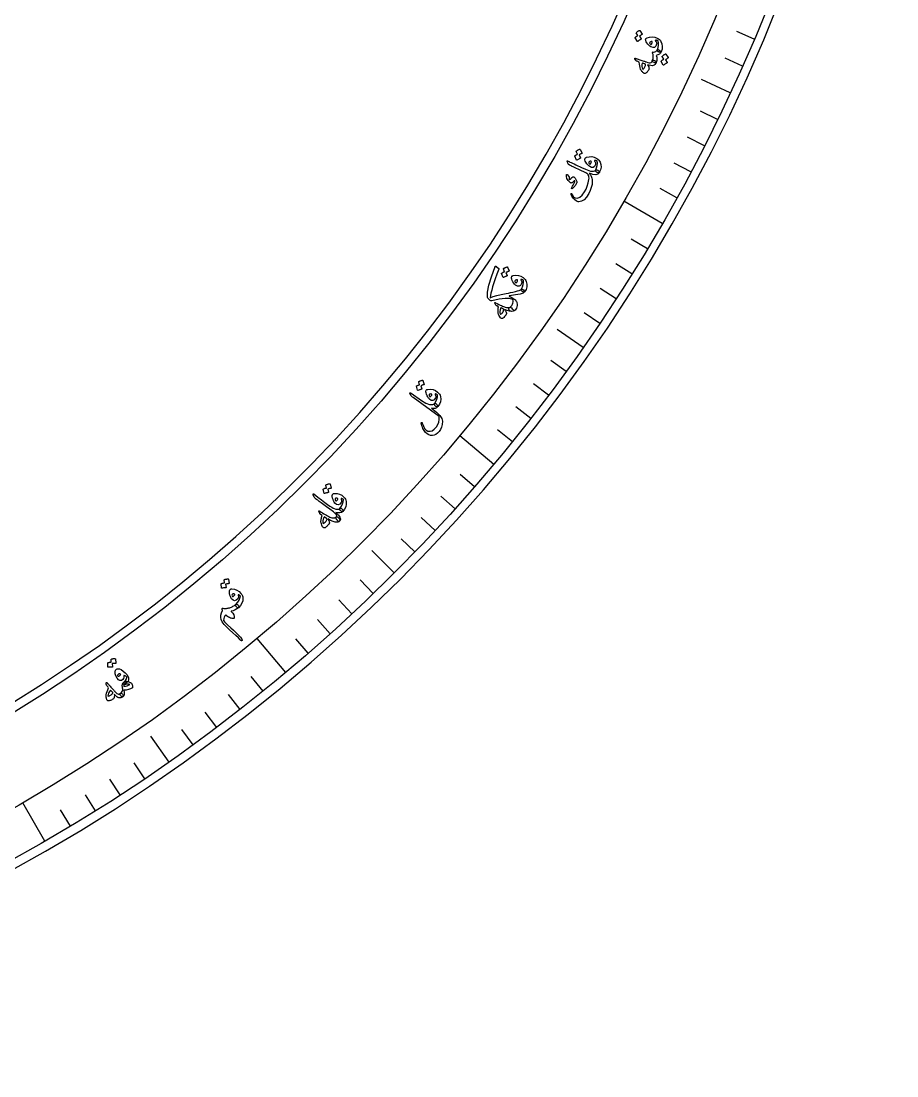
# Model space of a CAD drawing. Header units: millimetres. Extents: x -81 to 81, y -80 to 113.
# Drawn here: x 38.9 to 80.5, y -80.5 to -30.4 of the extents above; entities that cross this region are included whole.
import ezdxf

# ---------------------------------------------------------------- set-up
doc = ezdxf.new("R2010")
doc.units = ezdxf.units.MM
for name, color, linetype in [('CUT_INNER', 6, 'Continuous'), ('CUT_OUTER', 1, 'Continuous'), ('ENGRAVE', 7, 'Continuous'), ('ENGRAVE_FINE', 8, 'Continuous'), ('TEXT', 5, 'Continuous')]:
    doc.layers.add(name, color=color, linetype=linetype)

msp = doc.modelspace()

# ---------------------------------------------------------------- linework, layer by layer
at = {"layer": 'CUT_INNER'}
msp.add_arc((0, -0.0002), 73.6574, 92.270063, 344.882979, dxfattribs=at)
at = {"layer": 'CUT_OUTER'}
msp.add_arc((0, 0), 80.5, 180, 0, dxfattribs=at)
at = {"layer": 'ENGRAVE'}
for points in [[(72.5857, -33.8473), (71.2214, -33.2111)], [(69.3595, -40.0447), (67.5344, -38.991)], [(65.6054, -45.9374), (64.3723, -45.074)], [(61.3521, -51.4805), (59.7376, -50.1258)], [(56.6318, -56.6318), (55.5674, -55.5674)], [(51.4805, -61.3521), (50.1258, -59.7376)], [(45.9374, -65.6054), (45.074, -64.3723)], [(40.0447, -69.3595), (38.991, -67.5344)]]:
    msp.add_lwpolyline(points, dxfattribs=at)
for radius in [80.0894, 77.982, 74.068]:
    msp.add_circle((0, 0), radius, dxfattribs=at)
at = {"layer": 'ENGRAVE_FINE'}
for points in [[(73.7227, -31.2934), (72.8913, -30.9405)], [(73.1654, -32.5753), (72.3402, -32.2079)], [(71.9839, -35.1089), (71.1721, -34.713)], [(71.3602, -36.3598), (70.5555, -35.9498)], [(70.7148, -37.5997), (69.9173, -37.1757)], [(70.0478, -38.8281), (69.2578, -38.3903)], [(68.6501, -41.2491), (67.8759, -40.7839)], [(67.9197, -42.4409), (67.1537, -41.9623)], [(67.1687, -43.6198), (66.4112, -43.1279)], [(66.3972, -44.7855), (65.6484, -44.2804)], [(64.7937, -47.0754), (64.063, -46.5445)], [(63.9623, -48.199), (63.2409, -47.6555)], [(63.1113, -49.308), (62.3996, -48.7519)], [(62.2412, -50.4019), (61.5393, -49.8335)], [(60.4443, -52.5434), (59.7626, -51.9508)], [(59.5181, -53.5903), (58.8468, -52.9859)], [(58.5737, -54.6209), (57.9131, -54.0049)], [(57.6115, -55.6348), (56.9618, -55.0074)], [(55.6348, -57.6115), (55.0074, -56.9618)], [(54.6209, -58.5737), (54.0049, -57.9131)], [(53.5903, -59.5181), (52.9859, -58.8468)], [(52.5434, -60.4443), (51.9508, -59.7626)], [(50.4019, -62.2412), (49.8335, -61.5393)], [(49.308, -63.1113), (48.7519, -62.3996)], [(48.199, -63.9623), (47.6555, -63.2409)], [(47.0754, -64.7937), (46.5445, -64.063)], [(44.7855, -66.3972), (44.2804, -65.6484)], [(43.6198, -67.1687), (43.1279, -66.4112)], [(42.4409, -67.9197), (41.9623, -67.1537)], [(41.2491, -68.6501), (40.7839, -67.8759)]]:
    msp.add_lwpolyline(points, dxfattribs=at)
at = {"layer": 'TEXT'}
for points in [[(68.1242, -31.0047), (68.1228, -31.001), (68.1228, -30.9968), (68.1244, -30.992), (68.1274, -30.9867), (68.1441, -30.9702), (68.1611, -30.9547), (68.1787, -30.9402), (68.1967, -30.9267), (68.2154, -30.914), (68.235, -30.9022), (68.2554, -30.8913), (68.2767, -30.8811), (68.2823, -30.8799), (68.2875, -30.8805), (68.292, -30.883), (68.2961, -30.8875), (68.4078, -31.0554), (68.4086, -31.059), (68.4069, -31.063), (68.4024, -31.0672), (68.3954, -31.0718), (68.3896, -31.0746), (68.3811, -31.0794), (68.37, -31.0864), (68.3562, -31.0956), (68.3395, -31.107), (68.3197, -31.1206), (68.2969, -31.1366), (68.2711, -31.1548), (68.3567, -31.287), (68.3588, -31.2922), (68.3576, -31.2972), (68.3531, -31.3019), (68.3453, -31.3063), (68.3386, -31.3102), (68.3284, -31.3164), (68.3146, -31.3249), (68.2972, -31.3358), (68.2761, -31.3493), (68.2513, -31.3656), (68.2226, -31.3848), (68.1902, -31.4068), (68.1857, -31.4085), (68.182, -31.4085), (68.1791, -31.4067), (68.177, -31.4032), (68.0732, -31.2355), (68.0718, -31.2318), (68.0719, -31.2275), (68.0735, -31.2227), (68.0765, -31.2174), (68.0898, -31.2031), (68.1038, -31.1896), (68.1185, -31.1771), (68.1338, -31.1654), (68.1496, -31.1546), (68.1659, -31.1446), (68.1825, -31.1354), (68.1996, -31.127)], [(68.572, -31.2871), (68.5804, -31.2741), (68.5936, -31.2614), (68.6116, -31.249), (68.6344, -31.2369), (68.7559, -31.1961), (68.8772, -31.1841), (68.9983, -31.2012), (69.1192, -31.2474), (69.1776, -31.2814), (69.2265, -31.3188), (69.2658, -31.3596), (69.2955, -31.4039), (69.3431, -31.5255), (69.3599, -31.6498), (69.346, -31.7767), (69.3012, -31.906), (69.2926, -31.9172), (69.2788, -31.9238), (69.26, -31.9259), (69.2362, -31.9234), (69.2236, -31.9208), (69.2112, -31.9172), (69.1989, -31.9125), (69.1868, -31.9069), (69.1751, -31.9006), (69.1641, -31.8942), (69.1538, -31.8877), (69.1442, -31.881), (69.1286, -31.8671), (69.1189, -31.8526), (69.1151, -31.8373), (69.1172, -31.8213), (69.1563, -31.6936), (69.1741, -31.5755), (69.1707, -31.4671), (69.146, -31.3683), (69.1156, -31.3587), (69.0907, -31.3525), (69.0714, -31.3497), (69.0577, -31.3504), (69.0449, -31.353), (69.0357, -31.3566), (69.0301, -31.3611), (69.028, -31.3667), (69.0276, -31.3709), (69.0281, -31.3747), (69.0294, -31.3779), (69.0316, -31.3806), (69.0631, -31.4187), (69.0833, -31.4573), (69.0921, -31.4963), (69.0896, -31.5357), (69.0526, -31.6366), (68.9954, -31.6914), (68.9182, -31.7001), (68.8209, -31.6626), (68.7705, -31.6295), (68.7217, -31.5874), (68.6747, -31.5361), (68.6293, -31.4758), (68.5931, -31.4177), (68.5714, -31.3668), (68.5644, -31.3233), (68.572, -31.2871)], [(68.7624, -31.4554), (68.7589, -31.4783), (68.7668, -31.5013), (68.7862, -31.5242), (68.817, -31.5471), (68.8224, -31.5494), (68.8264, -31.5508), (68.829, -31.5512), (68.8302, -31.5507), (68.8446, -31.5324), (68.8568, -31.5128), (68.8669, -31.4919), (68.8747, -31.4697), (68.8793, -31.4491), (68.8806, -31.4311), (68.8786, -31.4155), (68.8733, -31.4024), (68.8299, -31.4104), (68.7969, -31.4219), (68.7744, -31.4369), (68.7624, -31.4554)], [(69.1172, -31.8213), (69.1299, -31.8074), (69.1409, -31.798), (69.1501, -31.7931), (69.1576, -31.7927), (69.1675, -31.7954), (69.179, -31.8), (69.1921, -31.8067), (69.2067, -31.8153), (69.2523, -31.8457), (69.2833, -31.871), (69.2996, -31.8911), (69.3012, -31.906), (69.2679, -31.958), (69.2189, -32.0026), (69.1543, -32.04), (69.0741, -32.0701), (69.0994, -32.1461), (69.107, -32.2276), (69.0966, -32.3146), (69.0684, -32.407), (69.0621, -32.4154), (69.0528, -32.4203), (69.0406, -32.4216), (69.0253, -32.4192), (68.9321, -32.3954), (68.9217, -32.3927), (68.9117, -32.3871), (68.9022, -32.3786), (68.8931, -32.3671), (68.8871, -32.356), (68.8838, -32.3446), (68.8831, -32.3329), (68.885, -32.3209), (68.918, -32.2105), (68.9301, -32.1128), (68.9212, -32.0278), (68.8915, -31.9555), (68.8869, -31.9466), (68.8849, -31.9376), (68.8854, -31.9285), (68.8884, -31.9193), (68.8933, -31.9118), (68.8994, -31.9077), (68.9067, -31.9069), (68.9153, -31.9095), (68.9231, -31.9128), (68.9301, -31.9151), (68.9363, -31.9164), (68.9417, -31.9167), (68.9989, -31.9014), (69.0472, -31.8804), (69.0866, -31.8537), (69.1172, -31.8213)], [(69.3599, -32.1228), (69.3585, -32.119), (69.3586, -32.1147), (69.3603, -32.1099), (69.3634, -32.1044), (69.3803, -32.0877), (69.3977, -32.0719), (69.4155, -32.0571), (69.4338, -32.0433), (69.4528, -32.0304), (69.4726, -32.0184), (69.4932, -32.0072), (69.5147, -31.9968), (69.5204, -31.9956), (69.5256, -31.9962), (69.5301, -31.9988), (69.5341, -32.0032), (69.6438, -32.174), (69.6446, -32.1777), (69.6427, -32.1817), (69.6382, -32.186), (69.6311, -32.1907), (69.6252, -32.1935), (69.6166, -32.1985), (69.6054, -32.2056), (69.5913, -32.215), (69.5744, -32.2266), (69.5544, -32.2405), (69.5313, -32.2567), (69.5051, -32.2753), (69.589, -32.4097), (69.5911, -32.415), (69.5898, -32.4201), (69.5852, -32.4249), (69.5774, -32.4294), (69.5706, -32.4333), (69.5602, -32.4396), (69.5462, -32.4483), (69.5286, -32.4594), (69.5073, -32.4732), (69.4821, -32.4898), (69.4531, -32.5094), (69.4202, -32.5318), (69.4156, -32.5336), (69.4119, -32.5336), (69.409, -32.5317), (69.407, -32.5281), (69.3053, -32.3576), (69.3039, -32.3539), (69.3041, -32.3496), (69.3057, -32.3447), (69.3089, -32.3393), (69.3225, -32.3247), (69.3367, -32.3109), (69.3516, -32.2982), (69.3671, -32.2863), (69.3832, -32.2753), (69.3996, -32.2651), (69.4165, -32.2557), (69.4337, -32.2471)], [(68.0564, -32.2357), (68.0493, -32.2179), (68.0522, -32.2078), (68.0651, -32.2055), (68.088, -32.2111), (68.1013, -32.2157), (68.1197, -32.2218), (68.1434, -32.2294), (68.1722, -32.2386), (68.2064, -32.2495), (68.2462, -32.2624), (68.2916, -32.2774), (68.3426, -32.2943), (68.3927, -32.3109), (68.4375, -32.3258), (68.4771, -32.339), (68.5115, -32.3505), (68.5404, -32.3602), (68.5639, -32.3681), (68.5818, -32.3741), (68.5942, -32.3784), (68.6733, -32.4029), (68.738, -32.4151), (68.7884, -32.4148), (68.8244, -32.4022), (68.842, -32.3896), (68.858, -32.3718), (68.8723, -32.3489), (68.885, -32.3209), (68.8954, -32.3057), (68.9093, -32.2968), (68.9269, -32.2942), (68.9479, -32.298), (68.9713, -32.3068), (68.9938, -32.3182), (69.0153, -32.3324), (69.0358, -32.3492), (69.0522, -32.3661), (69.063, -32.3813), (69.0685, -32.3949), (69.0684, -32.407), (69.0427, -32.4604), (69.0113, -32.502), (68.9742, -32.5319), (68.9314, -32.55), (68.8779, -32.557), (68.8135, -32.5531), (68.7384, -32.5385), (68.6525, -32.5131), (68.6876, -32.5649), (68.7119, -32.6124), (68.7256, -32.6554), (68.7286, -32.694), (68.7231, -32.7216), (68.7118, -32.7517), (68.6945, -32.7843), (68.6713, -32.8194), (68.6435, -32.8547), (68.6172, -32.883), (68.5924, -32.9041), (68.5691, -32.9181), (68.5446, -32.9267), (68.5219, -32.9292), (68.5012, -32.9259), (68.4825, -32.9165), (68.4611, -32.9005), (68.4389, -32.8799), (68.4156, -32.8549), (68.3914, -32.8253), (68.3679, -32.794), (68.3497, -32.7678), (68.3369, -32.7467), (68.3294, -32.7307), (68.3061, -32.6504), (68.2881, -32.5665), (68.2755, -32.4791), (68.2682, -32.3882), (68.2279, -32.3723), (68.1934, -32.3582), (68.1645, -32.3459), (68.1413, -32.3353), (68.1225, -32.325), (68.1068, -32.3134), (68.0943, -32.3005), (68.0848, -32.2863)], [(68.3991, -32.4328), (68.3894, -32.5184), (68.3908, -32.5956), (68.4033, -32.6645), (68.427, -32.725), (68.4315, -32.7305), (68.4369, -32.7329), (68.4431, -32.7323), (68.4502, -32.7286), (68.4694, -32.7118), (68.4873, -32.6921), (68.5039, -32.6696), (68.5191, -32.6443), (68.5331, -32.6162), (68.5457, -32.5852), (68.557, -32.5515), (68.5669, -32.5149), (68.5678, -32.5089), (68.5674, -32.5021), (68.5659, -32.4943), (68.5633, -32.4858), (68.5461, -32.4791), (68.5279, -32.4724), (68.5088, -32.4658), (68.4887, -32.4592), (68.4677, -32.4525), (68.4458, -32.4459), (68.4229, -32.4394), (68.3991, -32.4328)], [(65.2712, -36.6316), (65.2701, -36.6278), (65.2705, -36.6236), (65.2724, -36.619), (65.2759, -36.6139), (65.2939, -36.5989), (65.3122, -36.5849), (65.3309, -36.5719), (65.35, -36.5599), (65.3697, -36.5489), (65.3902, -36.5388), (65.4115, -36.5296), (65.4335, -36.5213), (65.4393, -36.5205), (65.4443, -36.5216), (65.4486, -36.5245), (65.4523, -36.5292), (65.5495, -36.706), (65.55, -36.7097), (65.5479, -36.7134), (65.5432, -36.7173), (65.5358, -36.7213), (65.5297, -36.7235), (65.5209, -36.7277), (65.5092, -36.7337), (65.4946, -36.7417), (65.477, -36.7516), (65.4562, -36.7636), (65.4322, -36.7775), (65.4049, -36.7935), (65.479, -36.9325), (65.4807, -36.9379), (65.4791, -36.9427), (65.4742, -36.947), (65.4661, -36.9508), (65.4591, -36.954), (65.4484, -36.9593), (65.4339, -36.9667), (65.4156, -36.9761), (65.3935, -36.9877), (65.3674, -37.0019), (65.3372, -37.0186), (65.3031, -37.0378), (65.2984, -37.0392), (65.2947, -37.0388), (65.292, -37.0368), (65.2902, -37.0331), (65.2009, -36.8572), (65.1998, -36.8534), (65.2003, -36.8492), (65.2022, -36.8446), (65.2057, -36.8395), (65.2202, -36.8263), (65.2353, -36.8141), (65.2509, -36.8028), (65.2672, -36.7925), (65.2839, -36.7831), (65.3009, -36.7745), (65.3183, -36.7668), (65.336, -36.7598)], [(65.6936, -36.9507), (65.7031, -36.9384), (65.7173, -36.9269), (65.7363, -36.9161), (65.76, -36.906), (65.8845, -36.8755), (66.0064, -36.8738), (66.1256, -36.901), (66.2422, -36.9572), (66.2976, -36.996), (66.3431, -37.0374), (66.3788, -37.0814), (66.4047, -37.128), (66.4418, -37.2531), (66.4481, -37.3784), (66.4236, -37.5037), (66.3681, -37.6289), (66.3585, -37.6392), (66.3443, -37.6446), (66.3254, -37.6451), (66.3019, -37.6407), (66.2895, -37.637), (66.2775, -37.6324), (66.2656, -37.6267), (66.254, -37.6201), (66.2429, -37.6128), (66.2325, -37.6055), (66.2228, -37.5982), (66.2138, -37.5907), (66.1994, -37.5755), (66.1909, -37.5602), (66.1884, -37.5447), (66.1918, -37.5289), (66.2416, -37.405), (66.2693, -37.2888), (66.275, -37.1804), (66.2587, -37.0799), (66.2292, -37.0678), (66.205, -37.0595), (66.186, -37.0552), (66.1722, -37.0547), (66.1593, -37.0562), (66.1498, -37.0589), (66.1438, -37.063), (66.1413, -37.0684), (66.1406, -37.0726), (66.1407, -37.0764), (66.1417, -37.0797), (66.1437, -37.0826), (66.1719, -37.1232), (66.1887, -37.1634), (66.1942, -37.2029), (66.1884, -37.242), (66.143, -37.3395), (66.0814, -37.3893), (66.0037, -37.3914), (65.91, -37.3459), (65.8625, -37.3086), (65.8175, -37.2625), (65.7749, -37.2075), (65.7347, -37.1436), (65.7036, -37.0826), (65.6863, -37.0301), (65.683, -36.9862), (65.6936, -36.9507)], [(64.8347, -37.0958), (64.8273, -37.079), (64.8282, -37.0697), (64.8374, -37.0681), (64.8549, -37.0741), (64.8701, -37.0811), (64.895, -37.0929), (64.9297, -37.1095), (64.9742, -37.1308), (65.0285, -37.1568), (65.0926, -37.1873), (65.1667, -37.2223), (65.2507, -37.2619), (65.5143, -37.3839), (65.7186, -37.4741), (65.8636, -37.5327), (65.9491, -37.5596), (66.0295, -37.5694), (66.097, -37.5672), (66.1515, -37.553), (66.193, -37.527), (66.2108, -37.5137), (66.2304, -37.5066), (66.2516, -37.5057), (66.2745, -37.5109), (66.2972, -37.5206), (66.3175, -37.5332), (66.3355, -37.5488), (66.3512, -37.5673), (66.3633, -37.586), (66.3703, -37.6021), (66.3723, -37.6158), (66.3692, -37.6269), (66.2986, -37.7013), (66.1964, -37.7316), (66.0626, -37.7177), (65.8972, -37.6596), (65.9255, -37.6995), (65.952, -37.7441), (65.9767, -37.7937), (65.9995, -37.8481), (66.0169, -37.9003), (66.0288, -37.9508), (66.0352, -37.9995), (66.0361, -38.0463), (66.0206, -38.1926), (65.9878, -38.3367), (65.9378, -38.4784), (65.8707, -38.6178), (65.7581, -38.7959), (65.642, -38.9214), (65.5226, -38.9945), (65.4003, -39.0152), (65.3663, -39.0111), (65.3349, -39.0038), (65.306, -38.9935), (65.2797, -38.98), (65.1939, -38.9155), (65.1227, -38.8411), (65.0659, -38.7566), (65.0234, -38.6623), (65.0214, -38.6542), (65.021, -38.6465), (65.0224, -38.6392), (65.0256, -38.6322), (65.0296, -38.6274), (65.0347, -38.6246), (65.0409, -38.6237), (65.0483, -38.6249), (65.0545, -38.6284), (65.0605, -38.6341), (65.0662, -38.6418), (65.0716, -38.6518), (65.1109, -38.7233), (65.1485, -38.7779), (65.1844, -38.8155), (65.2187, -38.8361), (65.3307, -38.847), (65.4434, -38.8017), (65.5565, -38.7), (65.6698, -38.5419), (65.7396, -38.4097), (65.7972, -38.2671), (65.8424, -38.1142), (65.8754, -37.9511), (65.8795, -37.8933), (65.876, -37.8383), (65.8646, -37.786), (65.8455, -37.7364), (65.8362, -37.7218), (65.8208, -37.706), (65.7992, -37.689), (65.7716, -37.6707), (65.7232, -37.643), (65.6404, -37.6007), (65.5231, -37.5439), (65.3714, -37.4724), (65.2919, -37.4353), (65.2233, -37.4032), (65.1655, -37.3763), (65.1186, -37.3544), (65.0823, -37.3375), (65.0563, -37.3255), (65.0408, -37.3182), (65.0356, -37.3158), (64.9826, -37.29), (64.9415, -37.265), (64.9122, -37.2407), (64.8949, -37.2172)], [(65.8691, -37.1345), (65.8637, -37.157), (65.8697, -37.1805), (65.8871, -37.205), (65.9158, -37.2304), (65.921, -37.2332), (65.9249, -37.2349), (65.9275, -37.2355), (65.9287, -37.2351), (65.9446, -37.2181), (65.9584, -37.1996), (65.9702, -37.1796), (65.9798, -37.1582), (65.9862, -37.138), (65.989, -37.1201), (65.9883, -37.1044), (65.9841, -37.091), (65.9402, -37.0952), (65.9064, -37.1039), (65.8827, -37.117), (65.8691, -37.1345)], [(64.8168, -37.7214), (64.8194, -37.7181), (64.8227, -37.7158), (64.8267, -37.7145), (64.8313, -37.7144), (64.8348, -37.7154), (64.8382, -37.7171), (64.8416, -37.7194), (64.845, -37.7223), (64.9246, -37.8228), (64.9321, -37.8338), (64.9371, -37.8436), (64.9396, -37.8523), (64.9394, -37.8598), (64.9322, -37.8881), (64.9293, -37.914), (64.9307, -37.9376), (64.9364, -37.9588), (64.9419, -37.9656), (64.9515, -37.9664), (64.9653, -37.9612), (64.9833, -37.95), (64.9933, -37.9414), (65.0034, -37.9323), (65.0134, -37.9227), (65.0233, -37.9126), (65.0333, -37.9019), (65.0434, -37.8904), (65.0537, -37.8782), (65.064, -37.8652), (65.113, -37.8281), (65.1644, -37.837), (65.218, -37.8917), (65.2738, -37.9925), (65.287, -38.0284), (65.2948, -38.0605), (65.2973, -38.0889), (65.2945, -38.1135), (65.2864, -38.1377), (65.2708, -38.1686), (65.2477, -38.2061), (65.2171, -38.2502), (65.201, -38.2725), (65.1848, -38.293), (65.1686, -38.312), (65.1524, -38.3293), (65.1365, -38.3452), (65.1214, -38.3598), (65.1069, -38.3733), (65.0932, -38.3855), (65.0825, -38.3917), (65.0726, -38.3948), (65.0636, -38.3949), (65.0554, -38.3919), (65.0485, -38.3861), (65.0452, -38.3793), (65.0455, -38.3713), (65.0494, -38.3623), (65.0634, -38.3343), (65.0798, -38.3028), (65.0986, -38.2679), (65.1197, -38.2294), (65.159, -38.1577), (65.187, -38.1001), (65.2037, -38.0567), (65.2092, -38.0274), (65.2087, -38.0229), (65.2066, -38.0195), (65.203, -38.017), (65.1978, -38.0156), (65.194, -38.0157), (65.1896, -38.0173), (65.1847, -38.0206), (65.1791, -38.0254), (65.1327, -38.0736), (65.1122, -38.093), (65.0917, -38.1079), (65.0713, -38.1183), (65.0509, -38.1242), (65.0295, -38.1267), (65.0103, -38.1244), (64.9933, -38.1172), (64.9786, -38.1051), (64.8894, -38.0056), (64.8328, -37.9086), (64.8086, -37.8138), (64.8168, -37.7214)], [(61.4279, -42.0791), (61.4318, -42.0742), (61.4359, -42.0705), (61.4402, -42.0679), (61.4448, -42.0665), (61.4519, -42.0659), (61.4595, -42.0679), (61.4677, -42.0727), (61.4764, -42.0801), (61.5908, -42.188), (61.5955, -42.1937), (61.598, -42.2003), (61.5983, -42.2077), (61.5962, -42.2159), (61.5069, -42.4518), (61.4281, -42.6687), (61.36, -42.8666), (61.3029, -43.0455), (61.257, -43.2054), (61.2224, -43.3463), (61.1993, -43.468), (61.1879, -43.5708), (61.324, -43.5136), (61.4958, -43.4608), (61.7032, -43.412), (61.9463, -43.3671), (62.0475, -43.3484), (62.1536, -43.3269), (62.2647, -43.3025), (62.3808, -43.2752), (62.4868, -43.2476), (62.5675, -43.2221), (62.6229, -43.199), (62.6531, -43.1783), (62.6855, -43.1581), (62.7215, -43.1624), (62.7612, -43.1911), (62.8045, -43.2442), (62.8146, -43.2608), (62.8206, -43.2745), (62.8223, -43.2854), (62.8199, -43.2933), (62.7477, -43.345), (62.6041, -43.3937), (62.3894, -43.4389), (62.1037, -43.48), (62.0916, -43.4857), (62.0855, -43.4912), (62.0854, -43.4965), (62.0913, -43.5015), (62.1863, -43.5499), (62.2662, -43.5952), (62.3311, -43.6375), (62.3809, -43.6768), (62.4075, -43.7101), (62.4291, -43.7444), (62.4455, -43.7795), (62.4568, -43.8156), (62.4678, -43.8809), (62.4682, -43.9433), (62.4578, -44.0028), (62.4368, -44.0592), (62.4044, -44.1163), (62.3667, -44.1603), (62.3238, -44.1912), (62.2756, -44.209), (62.2122, -44.2179), (62.1605, -44.2126), (62.1207, -44.1931), (62.0926, -44.1594), (62.0715, -44.1119), (62.0662, -44.0742), (62.0767, -44.0463), (62.103, -44.0282), (62.1479, -44.005), (62.187, -43.9728), (62.2204, -43.9317), (62.2479, -43.8817), (62.2673, -43.8268), (62.2762, -43.771), (62.2746, -43.7146), (62.2626, -43.6573), (62.107, -43.6084), (61.8899, -43.6032), (61.6115, -43.641), (61.2717, -43.7209), (61.243, -43.7246), (61.2152, -43.7196), (61.1884, -43.7061), (61.1625, -43.684), (61.1155, -43.6355), (61.0814, -43.5961), (61.0601, -43.5658), (61.0517, -43.5447), (61.0612, -43.3009), (61.1277, -42.9767), (61.2499, -42.5718), (61.4261, -42.0859), (61.4266, -42.085), (61.4269, -42.0841), (61.4271, -42.0833), (61.427, -42.0825), (61.4269, -42.0817), (61.4271, -42.0809), (61.4274, -42.08), (61.4279, -42.0791)], [(61.8157, -42.2021), (61.815, -42.1982), (61.8158, -42.194), (61.8181, -42.1896), (61.822, -42.1849), (61.8412, -42.1715), (61.8607, -42.1591), (61.8805, -42.1478), (61.9006, -42.1376), (61.9212, -42.1283), (61.9424, -42.12), (61.9644, -42.1127), (61.9871, -42.1064), (61.9929, -42.1061), (61.9978, -42.1076), (62.0019, -42.1109), (62.0051, -42.1159), (62.0865, -42.3005), (62.0867, -42.3042), (62.0843, -42.3078), (62.0792, -42.3112), (62.0715, -42.3146), (62.0653, -42.3163), (62.0561, -42.3196), (62.0439, -42.3246), (62.0287, -42.3313), (62.0103, -42.3396), (61.9885, -42.3497), (61.9634, -42.3615), (61.9348, -42.375), (61.9965, -42.5199), (61.9977, -42.5255), (61.9956, -42.5302), (61.9904, -42.534), (61.982, -42.5371), (61.9748, -42.5397), (61.9636, -42.544), (61.9485, -42.5501), (61.9295, -42.5578), (61.9065, -42.5675), (61.8792, -42.5794), (61.8477, -42.5934), (61.812, -42.6095), (61.8072, -42.6104), (61.8036, -42.6098), (61.801, -42.6075), (61.7996, -42.6037), (61.726, -42.4207), (61.7253, -42.4168), (61.7261, -42.4126), (61.7284, -42.4082), (61.7324, -42.4035), (61.748, -42.3916), (61.764, -42.3807), (61.7806, -42.3709), (61.7977, -42.362), (61.8151, -42.3541), (61.8328, -42.347), (61.8508, -42.3408), (61.8691, -42.3355)], [(62.2086, -42.5569), (62.2191, -42.5455), (62.2343, -42.5352), (62.2542, -42.5261), (62.2787, -42.5182), (62.4054, -42.4987), (62.527, -42.5077), (62.6433, -42.5452), (62.7545, -42.6114), (62.8063, -42.6548), (62.8481, -42.7001), (62.8798, -42.747), (62.9015, -42.7957), (62.9275, -42.9236), (62.9229, -43.049), (62.8874, -43.1716), (62.8212, -43.2915), (62.8108, -43.3009), (62.7961, -43.3051), (62.7772, -43.3039), (62.7542, -43.2975), (62.7422, -43.2927), (62.7306, -43.287), (62.7193, -43.2804), (62.7084, -43.2727), (62.6979, -43.2646), (62.6882, -43.2564), (62.6791, -43.2482), (62.6708, -43.2399), (62.6578, -43.2236), (62.6507, -43.2076), (62.6496, -43.1919), (62.6544, -43.1765), (62.7148, -43.0574), (62.7525, -42.9441), (62.7677, -42.8366), (62.7603, -42.7351), (62.732, -42.7204), (62.7085, -42.71), (62.69, -42.704), (62.6763, -42.7024), (62.6633, -42.7027), (62.6536, -42.7046), (62.6473, -42.7082), (62.6443, -42.7133), (62.6432, -42.7174), (62.643, -42.7212), (62.6438, -42.7246), (62.6454, -42.7277), (62.67, -42.7706), (62.6832, -42.8121), (62.6853, -42.852), (62.6761, -42.8904), (62.6223, -42.9835), (62.5566, -43.0277), (62.479, -43.023), (62.3896, -42.9695), (62.3456, -42.9282), (62.3048, -42.8783), (62.2672, -42.8198), (62.2327, -42.7526), (62.207, -42.6891), (62.1944, -42.6354), (62.1949, -42.5913), (62.2086, -42.5569)], [(62.3674, -42.7553), (62.36, -42.7773), (62.3639, -42.8012), (62.3791, -42.8271), (62.4055, -42.855), (62.4105, -42.8582), (62.4142, -42.8602), (62.4167, -42.8611), (62.4179, -42.8608), (62.4353, -42.8452), (62.4507, -42.828), (62.4641, -42.8091), (62.4756, -42.7886), (62.4837, -42.7691), (62.488, -42.7515), (62.4887, -42.7358), (62.4857, -42.722), (62.4416, -42.7225), (62.4072, -42.7281), (62.3825, -42.7391), (62.3674, -42.7553)], [(62.1061, -44.0277), (62.136, -44.0241), (62.1677, -44.0332), (62.2011, -44.055), (62.2362, -44.0894), (62.2712, -44.1343), (62.2896, -44.1689), (62.2915, -44.1931), (62.2769, -44.2071), (62.2009, -44.2217), (62.1064, -44.2129), (61.9935, -44.181), (61.8624, -44.1257), (61.9145, -44.1932), (61.948, -44.2499), (61.9629, -44.2958), (61.9593, -44.3309), (61.9521, -44.346), (61.9435, -44.3617), (61.9334, -44.3778), (61.922, -44.3946), (61.9094, -44.4119), (61.896, -44.4298), (61.8818, -44.4484), (61.8667, -44.4676), (61.8384, -44.5001), (61.8141, -44.5244), (61.794, -44.5406), (61.778, -44.5486), (61.7453, -44.5518), (61.7178, -44.5483), (61.6955, -44.5381), (61.6783, -44.5212), (61.6328, -44.4491), (61.5991, -44.3904), (61.5773, -44.3452), (61.5673, -44.3134), (61.5623, -44.2769), (61.5591, -44.2399), (61.5577, -44.2023), (61.5581, -44.1641), (61.5603, -44.125), (61.5645, -44.0847), (61.5705, -44.0432), (61.5784, -44.0004), (61.5004, -43.9585), (61.4843, -43.9497), (61.4712, -43.9403), (61.4609, -43.9302), (61.4536, -43.9195), (61.3985, -43.8223), (61.394, -43.8071), (61.3999, -43.8), (61.4163, -43.801), (61.4431, -43.8102), (61.5211, -43.8496), (61.593, -43.8854), (61.6588, -43.9174), (61.7183, -43.9457), (61.7718, -43.9699), (61.8192, -43.9899), (61.8605, -44.0054), (61.8958, -44.0167), (61.9573, -44.031), (62.0128, -44.0376), (62.0624, -44.0365), (62.1061, -44.0277)], [(61.6862, -44.047), (61.6594, -44.1401), (61.6479, -44.2223), (61.6517, -44.2938), (61.6708, -44.3545), (61.6899, -44.3473), (61.7099, -44.3348), (61.7309, -44.3171), (61.7529, -44.2942), (61.7641, -44.2799), (61.7748, -44.2651), (61.785, -44.2498), (61.7947, -44.234), (61.8037, -44.2174), (61.8117, -44.2), (61.8188, -44.1818), (61.8249, -44.1627), (61.826, -44.1365), (61.8125, -44.1123), (61.7844, -44.0902), (61.7417, -44.07), (61.7208, -44.0624), (61.7046, -44.0561), (61.6931, -44.0509), (61.6862, -44.047)], [(57.7931, -47.5621), (57.7927, -47.5582), (57.7939, -47.5541), (57.7966, -47.5499), (57.8009, -47.5455), (57.8212, -47.5339), (57.8417, -47.5234), (57.8625, -47.5139), (57.8834, -47.5055), (57.9047, -47.4981), (57.9267, -47.4917), (57.9492, -47.4864), (57.9724, -47.4821), (57.9782, -47.4824), (57.983, -47.4843), (57.9867, -47.4879), (57.9895, -47.4932), (58.054, -47.6844), (58.0539, -47.6881), (58.0511, -47.6914), (58.0458, -47.6944), (58.0378, -47.697), (58.0315, -47.6982), (58.022, -47.7007), (58.0094, -47.7046), (57.9937, -47.7099), (57.9746, -47.7165), (57.952, -47.7246), (57.9259, -47.7341), (57.8962, -47.745), (57.9447, -47.8949), (57.9454, -47.9005), (57.943, -47.905), (57.9374, -47.9084), (57.9288, -47.9106), (57.9213, -47.9126), (57.9098, -47.9159), (57.8942, -47.9206), (57.8746, -47.9266), (57.8508, -47.9342), (57.8226, -47.9436), (57.79, -47.9547), (57.7529, -47.9676), (57.7481, -47.9681), (57.7445, -47.9671), (57.7422, -47.9646), (57.7411, -47.9606), (57.6842, -47.7718), (57.6838, -47.7679), (57.685, -47.7638), (57.6878, -47.7596), (57.6921, -47.7552), (57.7087, -47.7448), (57.7257, -47.7354), (57.743, -47.7271), (57.7608, -47.7198), (57.7789, -47.7135), (57.7972, -47.708), (57.8157, -47.7034), (57.8343, -47.6997)], [(58.1527, -47.9507), (58.1642, -47.9402), (58.1802, -47.9314), (58.2008, -47.9241), (58.226, -47.9183), (58.3539, -47.9103), (58.4742, -47.9301), (58.5867, -47.9779), (58.6916, -48.0537), (58.7392, -48.1017), (58.7768, -48.1504), (58.8042, -48.2), (58.8214, -48.2505), (58.8359, -48.3802), (58.8201, -48.5047), (58.7738, -48.6236), (58.6971, -48.7371), (58.6859, -48.7456), (58.6709, -48.7484), (58.6522, -48.7456), (58.6298, -48.7371), (58.6184, -48.7313), (58.6073, -48.7246), (58.5966, -48.7169), (58.5864, -48.7083), (58.5767, -48.6992), (58.5678, -48.6902), (58.5595, -48.6812), (58.5519, -48.6723), (58.5404, -48.6548), (58.5348, -48.6383), (58.5351, -48.6225), (58.5413, -48.6076), (58.6121, -48.4944), (58.6598, -48.3849), (58.6845, -48.2793), (58.6862, -48.1775), (58.6593, -48.1603), (58.6369, -48.1479), (58.619, -48.1403), (58.6055, -48.1374), (58.5925, -48.1366), (58.5827, -48.1376), (58.5761, -48.1406), (58.5727, -48.1454), (58.5712, -48.1494), (58.5707, -48.1532), (58.5711, -48.1566), (58.5725, -48.1598), (58.5931, -48.2048), (58.6026, -48.2472), (58.6011, -48.2872), (58.5884, -48.3246), (58.5266, -48.4125), (58.4572, -48.4507), (58.3803, -48.4391), (58.2961, -48.3778), (58.2559, -48.3328), (58.2197, -48.2794), (58.1875, -48.2177), (58.1592, -48.1477), (58.1393, -48.0822), (58.1316, -48.0275), (58.136, -47.9837), (58.1527, -47.9507)], [(57.9194, -48.4466), (58.1307, -48.5711), (58.3105, -48.635), (58.4589, -48.638), (58.5756, -48.5804), (58.5891, -48.5817), (58.6081, -48.5941), (58.6324, -48.6176), (58.6622, -48.6522), (58.6846, -48.6807), (58.6982, -48.7041), (58.7028, -48.7223), (58.6986, -48.7353), (58.6406, -48.7875), (58.5706, -48.8188), (58.4888, -48.8289), (58.3952, -48.8181), (58.6318, -49.0002), (58.7988, -49.1637), (58.8962, -49.3087), (58.9237, -49.4354), (58.9045, -49.584), (58.8712, -49.7137), (58.8239, -49.8242), (58.7628, -49.9156), (58.6877, -49.995), (58.6087, -50.054), (58.5258, -50.0928), (58.4391, -50.1112), (58.3524, -50.108), (58.2696, -50.0822), (58.1907, -50.0337), (58.1156, -49.9626), (58.0803, -49.919), (58.0477, -49.8724), (58.0177, -49.8226), (57.9904, -49.7697), (57.9658, -49.7137), (57.9441, -49.6543), (57.9251, -49.5916), (57.909, -49.5256), (57.9084, -49.5172), (57.9094, -49.5096), (57.9121, -49.5025), (57.9164, -49.4962), (57.9211, -49.4919), (57.9267, -49.4894), (57.9329, -49.4886), (57.9399, -49.4895), (57.9467, -49.4925), (57.9525, -49.4981), (57.9573, -49.5061), (57.9611, -49.5166), (58.0121, -49.6624), (58.0732, -49.7743), (58.1446, -49.8521), (58.2263, -49.8958), (58.3309, -49.908), (58.4331, -49.8801), (58.5327, -49.812), (58.6296, -49.7037), (58.6972, -49.5925), (58.7426, -49.4724), (58.7658, -49.3434), (58.7666, -49.2057), (57.5241, -48.3048), (57.4945, -48.2831), (57.4706, -48.2635), (57.4522, -48.246), (57.4393, -48.2307), (57.363, -48.1115), (57.3645, -48.0918), (57.3755, -48.0843), (57.396, -48.0892), (57.4261, -48.1064)], [(58.2931, -48.1625), (58.2838, -48.1837), (58.2855, -48.2079), (58.2983, -48.235), (58.3222, -48.2651), (58.3268, -48.2688), (58.3303, -48.2712), (58.3327, -48.2722), (58.334, -48.272), (58.3526, -48.2581), (58.3695, -48.2423), (58.3846, -48.2247), (58.3979, -48.2053), (58.4077, -48.1866), (58.4136, -48.1695), (58.4157, -48.1539), (58.4139, -48.1399), (58.3699, -48.1364), (58.3352, -48.139), (58.3096, -48.1477), (58.2931, -48.1625)], [(53.3867, -52.4601), (53.3866, -52.4562), (53.3881, -52.4522), (53.3912, -52.4482), (53.3959, -52.4443), (53.4171, -52.4345), (53.4385, -52.4258), (53.46, -52.4182), (53.4816, -52.4116), (53.5035, -52.4061), (53.5259, -52.4018), (53.5488, -52.3984), (53.5723, -52.3962), (53.578, -52.397), (53.5826, -52.3993), (53.586, -52.4033), (53.5883, -52.4088), (53.6358, -52.6049), (53.6353, -52.6085), (53.6323, -52.6116), (53.6267, -52.6141), (53.6185, -52.616), (53.6121, -52.6166), (53.6025, -52.6183), (53.5896, -52.6211), (53.5735, -52.6249), (53.5539, -52.6299), (53.5307, -52.636), (53.5038, -52.6431), (53.4733, -52.6514), (53.5084, -52.8049), (53.5086, -52.8106), (53.5058, -52.8148), (53.4999, -52.8177), (53.4911, -52.8192), (53.4835, -52.8205), (53.4718, -52.8228), (53.4559, -52.8261), (53.4358, -52.8304), (53.4114, -52.8358), (53.3825, -52.8427), (53.349, -52.8509), (53.311, -52.8605), (53.3061, -52.8606), (53.3027, -52.8593), (53.3005, -52.8566), (53.2998, -52.8525), (53.2597, -52.6594), (53.2597, -52.6555), (53.2612, -52.6515), (53.2643, -52.6476), (53.269, -52.6436), (53.2865, -52.6347), (53.3042, -52.6268), (53.3223, -52.6201), (53.3406, -52.6144), (53.3592, -52.6097), (53.3779, -52.6058), (53.3967, -52.6029), (53.4156, -52.6008)], [(53.8847, -54.0769), (53.8651, -54.0412), (53.8555, -54.0123), (53.8557, -53.9901), (53.866, -53.9748), (53.8848, -53.9586), (53.898, -53.9436), (53.9056, -53.9298), (53.9076, -53.9172), (53.8955, -53.8799), (53.8635, -53.8364), (53.8119, -53.7867), (53.7405, -53.7309), (53.5685, -53.6056), (53.4157, -53.4938), (53.2819, -53.3955), (53.1671, -53.3109), (53.0712, -53.2399), (52.9942, -53.1828), (52.9359, -53.1396), (52.8964, -53.1103), (52.8713, -53.0898), (52.8515, -53.0715), (52.8371, -53.0555), (52.828, -53.0417), (52.78, -52.9243), (52.7744, -52.8919), (52.7769, -52.8741), (52.7876, -52.8707), (52.8066, -52.8818), (53.0032, -53.0344), (53.1783, -53.168), (53.3319, -53.2827), (53.4641, -53.3785), (53.5746, -53.4557), (53.6634, -53.5147), (53.7303, -53.5554), (53.7755, -53.578), (53.8608, -53.6039), (53.9337, -53.6105), (53.9939, -53.5978), (54.0415, -53.5658), (54.0568, -53.5558), (54.0754, -53.5532), (54.0974, -53.558), (54.1229, -53.57), (54.1437, -53.584), (54.1613, -53.6009), (54.1757, -53.6205), (54.1869, -53.643), (54.1934, -53.6644), (54.1954, -53.6824), (54.1927, -53.6971), (54.1854, -53.7084), (54.1209, -53.7563), (54.0451, -53.7811), (53.9581, -53.7827), (53.86, -53.761), (53.9758, -53.8844), (54.0459, -53.9906), (54.0703, -54.0797), (54.0489, -54.1516), (54.0382, -54.1651), (54.0272, -54.1749), (54.0158, -54.1811), (54.004, -54.1837), (53.9894, -54.183), (53.9744, -54.1774), (53.9591, -54.1671), (53.9434, -54.1519), (53.9355, -54.1424), (53.9277, -54.133), (53.9201, -54.1236), (53.9125, -54.1144), (53.9051, -54.1052), (53.898, -54.0959), (53.8912, -54.0864), (53.8847, -54.0769)], [(53.7106, -52.8788), (53.723, -52.8694), (53.7398, -52.862), (53.761, -52.8565), (53.7865, -52.853), (53.9147, -52.8563), (54.0327, -52.8866), (54.1406, -52.9441), (54.2384, -53.0288), (54.2817, -53.0808), (54.3148, -53.1327), (54.3377, -53.1845), (54.3504, -53.2362), (54.3535, -53.3668), (54.3267, -53.4893), (54.2702, -53.6038), (54.1839, -53.71), (54.1719, -53.7175), (54.1567, -53.719), (54.1384, -53.7145), (54.1168, -53.7041), (54.1059, -53.6973), (54.0954, -53.6897), (54.0855, -53.6811), (54.0761, -53.6716), (54.0672, -53.6618), (54.0591, -53.652), (54.0516, -53.6423), (54.0449, -53.6327), (54.035, -53.6143), (54.0309, -53.5973), (54.0325, -53.5817), (54.0399, -53.5674), (54.1204, -53.4608), (54.1776, -53.356), (54.2115, -53.2529), (54.2222, -53.1516), (54.1969, -53.1322), (54.1757, -53.1178), (54.1585, -53.1087), (54.1453, -53.1046), (54.1324, -53.1026), (54.1226, -53.1028), (54.1157, -53.1052), (54.1119, -53.1097), (54.1101, -53.1136), (54.1092, -53.1173), (54.1093, -53.1208), (54.1105, -53.124), (54.127, -53.1706), (54.1328, -53.2138), (54.1277, -53.2534), (54.1118, -53.2896), (54.0425, -53.3718), (53.97, -53.4037), (53.8945, -53.3853), (53.8159, -53.3168), (53.7799, -53.2685), (53.7485, -53.2121), (53.7219, -53.1479), (53.6998, -53.0757), (53.6858, -53.0086), (53.6829, -52.9535), (53.6911, -52.9102), (53.7106, -52.8788)], [(53.8319, -53.1021), (53.8208, -53.1224), (53.8204, -53.1467), (53.8307, -53.1749), (53.8518, -53.2069), (53.8561, -53.211), (53.8594, -53.2137), (53.8617, -53.215), (53.863, -53.2148), (53.8828, -53.2026), (53.901, -53.1884), (53.9176, -53.1722), (53.9325, -53.154), (53.9439, -53.1363), (53.9513, -53.1197), (53.9548, -53.1044), (53.9542, -53.0903), (53.9107, -53.0829), (53.8759, -53.0824), (53.8496, -53.0888), (53.8319, -53.1021)], [(53.5741, -53.9826), (53.6591, -54.0133), (53.7361, -54.0223), (53.8051, -54.0094), (53.866, -53.9748), (53.8833, -53.9659), (53.9031, -53.9647), (53.9255, -53.9714), (53.9505, -53.9858), (53.9624, -53.9948), (53.974, -54.0045), (53.9855, -54.0147), (53.9967, -54.0256), (54.0075, -54.0371), (54.0174, -54.0495), (54.0265, -54.0626), (54.0349, -54.0766), (54.0471, -54.1009), (54.0538, -54.1212), (54.055, -54.1376), (54.0505, -54.15), (54.0237, -54.1768), (53.9931, -54.1977), (53.9587, -54.2129), (53.9206, -54.2222), (53.828, -54.2212), (53.7231, -54.1954), (53.6059, -54.145), (53.4763, -54.0699), (53.5208, -54.1462), (53.5471, -54.2089), (53.555, -54.258), (53.5447, -54.2935), (53.5344, -54.308), (53.5231, -54.3227), (53.5106, -54.3378), (53.497, -54.3531), (53.4822, -54.3688), (53.4662, -54.385), (53.4488, -54.4018), (53.4301, -54.4189), (53.3946, -54.4494), (53.3656, -54.4711), (53.3431, -54.4841), (53.327, -54.4884), (53.2934, -54.4878), (53.2661, -54.4803), (53.2451, -54.4658), (53.2303, -54.4445), (53.1949, -54.3673), (53.1694, -54.3056), (53.1539, -54.2593), (53.1484, -54.2285), (53.1475, -54.1935), (53.1491, -54.1569), (53.153, -54.1187), (53.1593, -54.079), (53.168, -54.0376), (53.1791, -53.9948), (53.1925, -53.9503), (53.2083, -53.9043), (53.1354, -53.8497), (53.1271, -53.8427), (53.1194, -53.8363), (53.1124, -53.8303), (53.1061, -53.8248), (53.1007, -53.8197), (53.0965, -53.8146), (53.0932, -53.8097), (53.0911, -53.8048), (53.0487, -53.698), (53.0453, -53.6816), (53.0523, -53.6754), (53.0699, -53.6795), (53.0979, -53.6937), (53.1616, -53.7396), (53.2241, -53.7826), (53.2857, -53.8227), (53.3461, -53.8599), (53.4053, -53.8943), (53.463, -53.9263), (53.5193, -53.9557), (53.5741, -53.9826)], [(53.3065, -53.9718), (53.2985, -53.9865), (53.2904, -54.002), (53.2823, -54.0182), (53.2743, -54.0353), (53.2666, -54.0533), (53.2597, -54.0726), (53.2535, -54.0931), (53.2482, -54.1147), (53.2431, -54.1361), (53.2394, -54.1572), (53.2372, -54.1782), (53.2363, -54.199), (53.2369, -54.2196), (53.239, -54.2397), (53.2428, -54.2594), (53.2482, -54.2788), (53.3012, -54.2593), (53.35, -54.2238), (53.3945, -54.1723), (53.4346, -54.1048), (53.4372, -54.0905), (53.4337, -54.0749), (53.4239, -54.0578), (53.408, -54.0393)], [(48.553, -56.9632), (48.5533, -56.9592), (48.5552, -56.9554), (48.5586, -56.9517), (48.5636, -56.9482), (48.5856, -56.9403), (48.6077, -56.9336), (48.6297, -56.9279), (48.6518, -56.9232), (48.6741, -56.9197), (48.6968, -56.9173), (48.72, -56.916), (48.7435, -56.9159), (48.7492, -56.9172), (48.7536, -56.9199), (48.7566, -56.9241), (48.7584, -56.9298), (48.7884, -57.1293), (48.7876, -57.1329), (48.7843, -57.1358), (48.7785, -57.1377), (48.7702, -57.1389), (48.7638, -57.1389), (48.7541, -57.1398), (48.741, -57.1414), (48.7246, -57.1438), (48.7046, -57.1471), (48.681, -57.151), (48.6536, -57.1558), (48.6224, -57.1613), (48.6439, -57.3174), (48.6436, -57.323), (48.6404, -57.327), (48.6343, -57.3294), (48.6254, -57.3301), (48.6177, -57.3307), (48.6058, -57.332), (48.5897, -57.3338), (48.5693, -57.3363), (48.5445, -57.3396), (48.5151, -57.3439), (48.481, -57.3491), (48.4423, -57.3553), (48.4375, -57.355), (48.4341, -57.3534), (48.4323, -57.3505), (48.4319, -57.3464), (48.409, -57.1505), (48.4093, -57.1466), (48.4112, -57.1428), (48.4146, -57.1391), (48.4197, -57.1356), (48.4378, -57.1282), (48.4562, -57.122), (48.4748, -57.1168), (48.4936, -57.1128), (48.5125, -57.1097), (48.5314, -57.1075), (48.5504, -57.1063), (48.5694, -57.1059)], [(48.8388, -57.4088), (48.852, -57.4005), (48.8693, -57.3946), (48.8909, -57.3911), (48.9167, -57.3898), (49.044, -57.4043), (49.1589, -57.4449), (49.2614, -57.5117), (49.3513, -57.6048), (49.3898, -57.6604), (49.4182, -57.715), (49.4365, -57.7686), (49.4446, -57.8213), (49.4361, -57.9516), (49.3987, -58.0713), (49.3323, -58.1803), (49.2369, -58.2785), (49.2243, -58.2849), (49.2091, -58.2851), (49.1912, -58.279), (49.1706, -58.2667), (49.1603, -58.259), (49.1506, -58.2504), (49.1415, -58.241), (49.1329, -58.2308), (49.125, -58.2201), (49.1177, -58.2097), (49.1112, -58.1994), (49.1053, -58.1893), (49.097, -58.1701), (49.0944, -58.1528), (49.0975, -58.1373), (49.1061, -58.1237), (49.1957, -58.0247), (49.2619, -57.9253), (49.3048, -57.8256), (49.3243, -57.7257), (49.3008, -57.7041), (49.281, -57.6879), (49.2646, -57.6773), (49.2519, -57.6721), (49.2392, -57.669), (49.2294, -57.6683), (49.2224, -57.67), (49.2182, -57.6742), (49.216, -57.6779), (49.2148, -57.6815), (49.2146, -57.685), (49.2155, -57.6883), (49.2278, -57.7362), (49.2297, -57.7797), (49.2212, -57.8187), (49.2022, -57.8534), (49.1259, -57.9291), (49.0509, -57.9545), (48.9773, -57.9296), (48.9051, -57.8544), (48.8734, -57.8031), (48.8472, -57.7442), (48.8263, -57.6778), (48.8107, -57.604), (48.8026, -57.5359), (48.8046, -57.4808), (48.8166, -57.4384), (48.8388, -57.4088)], [(48.9399, -57.6419), (48.927, -57.6612), (48.9245, -57.6853), (48.9323, -57.7143), (48.9505, -57.7481), (48.9545, -57.7525), (48.9575, -57.7555), (48.9597, -57.757), (48.961, -57.757), (48.9818, -57.7465), (49.0011, -57.734), (49.0191, -57.7193), (49.0356, -57.7025), (49.0485, -57.6858), (49.0573, -57.67), (49.0621, -57.655), (49.0628, -57.6409), (49.0201, -57.6297), (48.9854, -57.6262), (48.9587, -57.6303), (48.9399, -57.6419)], [(48.4904, -58.305), (48.5328, -58.3109), (48.5751, -58.3143), (48.6171, -58.3153), (48.6591, -58.3139), (48.7006, -58.3098), (48.7416, -58.3029), (48.7821, -58.293), (48.822, -58.2804), (48.8612, -58.2656), (48.8992, -58.2494), (48.9361, -58.232), (48.972, -58.2133), (49.0068, -58.1931), (49.0408, -58.1715), (49.0739, -58.1484), (49.1061, -58.1237), (49.1347, -58.1101), (49.1623, -58.1124), (49.189, -58.1305), (49.2147, -58.1646), (49.2361, -58.2046), (49.2469, -58.2369), (49.2472, -58.2615), (49.2369, -58.2785), (49.1565, -58.339), (49.0727, -58.3875), (48.9855, -58.4239), (48.8949, -58.4484), (48.8911, -58.4499), (48.8894, -58.4523), (48.8898, -58.4554), (48.8923, -58.4593), (48.9609, -58.5445), (49.0067, -58.6227), (49.0297, -58.6939), (49.0298, -58.7582), (49.0234, -58.7754), (49.0129, -58.7876), (48.9983, -58.7949), (48.9795, -58.7972), (48.9353, -58.7933), (48.891, -58.7844), (48.8464, -58.7706), (48.8016, -58.7518), (48.7569, -58.7278), (48.7127, -58.6984), (48.6689, -58.6634), (48.6255, -58.623), (48.5855, -58.668), (48.5543, -58.7265), (48.5319, -58.7985), (48.5184, -58.8839), (48.53, -58.9111), (48.567, -58.9562), (48.6292, -59.019), (48.7168, -59.0996), (48.8628, -59.2306), (48.9911, -59.348), (49.1016, -59.4518), (49.1942, -59.5419), (49.2691, -59.6183), (49.3261, -59.6808), (49.3653, -59.7294), (49.3867, -59.764), (49.3966, -59.7873), (49.4024, -59.8065), (49.4042, -59.8218), (49.402, -59.8332), (49.3965, -59.8423), (49.3887, -59.8478), (49.3787, -59.8497), (49.3664, -59.8479), (49.353, -59.8427), (49.3396, -59.8343), (49.326, -59.8227), (49.3125, -59.8078), (49.2263, -59.7162), (49.1121, -59.6053), (48.9699, -59.4752), (48.7998, -59.3258), (48.6583, -59.1942), (48.5471, -59.0694), (48.4661, -58.9515), (48.4153, -58.8405), (48.3963, -58.7419), (48.4006, -58.6381), (48.4281, -58.5288), (48.4787, -58.4142), (48.4711, -58.3938), (48.4652, -58.3742), (48.4611, -58.3553), (48.4587, -58.3372), (48.4589, -58.3212), (48.4643, -58.3105), (48.4748, -58.3051), (48.4904, -58.305)], [(43.1869, -60.7289), (43.1875, -60.725), (43.1896, -60.7214), (43.1934, -60.718), (43.1987, -60.7149), (43.2212, -60.7091), (43.2437, -60.7043), (43.2661, -60.7006), (43.2884, -60.698), (43.3109, -60.6965), (43.3336, -60.6962), (43.3567, -60.697), (43.3801, -60.6989), (43.3857, -60.7007), (43.3898, -60.7038), (43.3924, -60.7083), (43.3937, -60.7141), (43.4065, -60.9152), (43.4054, -60.9187), (43.4019, -60.9212), (43.396, -60.9227), (43.3876, -60.9231), (43.3813, -60.9226), (43.3715, -60.9225), (43.3584, -60.9229), (43.3419, -60.9239), (43.3218, -60.9253), (43.2979, -60.9272), (43.2703, -60.9295), (43.2389, -60.9322), (43.2469, -61.0893), (43.2461, -61.0949), (43.2426, -61.0985), (43.2364, -61.1004), (43.2275, -61.1003), (43.2198, -61.1002), (43.2079, -61.1004), (43.1917, -61.1008), (43.1712, -61.1015), (43.1463, -61.1025), (43.1167, -61.1041), (43.0824, -61.1063), (43.0435, -61.1089), (43.0387, -61.1082), (43.0355, -61.1063), (43.0339, -61.1033), (43.0339, -61.0992), (43.0278, -60.9023), (43.0285, -60.8984), (43.0306, -60.8948), (43.0344, -60.8915), (43.0397, -60.8884), (43.0583, -60.8827), (43.0771, -60.8781), (43.096, -60.8747), (43.115, -60.8723), (43.1341, -60.871), (43.1531, -60.8705), (43.1721, -60.871), (43.191, -60.8723)], [(43.4377, -61.1969), (43.4779, -61.1765), (43.5278, -61.1736), (43.5874, -61.1883), (43.6569, -61.2205), (43.7613, -61.287), (43.8514, -61.366), (43.9272, -61.4576), (43.9886, -61.5619), (44.0038, -61.6066), (44.0103, -61.655), (44.008, -61.7073), (43.997, -61.7633), (43.982, -61.7918), (43.9543, -61.8207), (43.9141, -61.8498), (43.8612, -61.8791), (43.8036, -61.908), (43.763, -61.9204), (43.7392, -61.9163), (43.7325, -61.8958), (43.7389, -61.8745), (43.7569, -61.8475), (43.7862, -61.8148), (43.827, -61.7764), (43.8689, -61.7362), (43.9007, -61.693), (43.9225, -61.6469), (43.9343, -61.5979), (43.9345, -61.5931), (43.9335, -61.5881), (43.9314, -61.5829), (43.928, -61.5775), (43.8848, -61.5338), (43.8459, -61.5068), (43.8113, -61.4963), (43.781, -61.5025), (43.7905, -61.5821), (43.7772, -61.6461), (43.7411, -61.6946), (43.6821, -61.7273), (43.6047, -61.7354), (43.5335, -61.7035), (43.4685, -61.6317), (43.4096, -61.5202), (43.3812, -61.4107), (43.3764, -61.3204), (43.3952, -61.2491), (43.4377, -61.1969)], [(43.6274, -61.4294), (43.5976, -61.4192), (43.571, -61.4156), (43.5478, -61.4186), (43.5279, -61.4282), (43.5121, -61.4428), (43.5009, -61.4605), (43.4943, -61.4815), (43.4925, -61.5058), (43.4938, -61.5144), (43.4979, -61.5212), (43.5048, -61.526), (43.5143, -61.5289), (43.5546, -61.528), (43.5887, -61.5149), (43.6165, -61.4896), (43.6381, -61.4522), (43.6396, -61.4451), (43.6383, -61.439), (43.6343, -61.4337), (43.6274, -61.4294)], [(42.9567, -61.851), (42.9594, -61.832), (42.9669, -61.8247), (42.9792, -61.8292), (42.9963, -61.8454), (43.0055, -61.856), (43.0185, -61.8704), (43.0352, -61.8888), (43.0556, -61.9111), (43.0798, -61.9376), (43.1079, -61.9687), (43.1398, -62.0042), (43.1756, -62.0443), (43.2107, -62.0837), (43.2422, -62.119), (43.27, -62.1501), (43.294, -62.1772), (43.3143, -62.2), (43.3307, -62.2185), (43.3432, -62.2327), (43.3519, -62.2425), (43.4083, -62.3032), (43.4583, -62.346), (43.5021, -62.3709), (43.5397, -62.3778), (43.5612, -62.3757), (43.5839, -62.3682), (43.6077, -62.3555), (43.6327, -62.3375), (43.6493, -62.3295), (43.6658, -62.3288), (43.6823, -62.3353), (43.6987, -62.3491), (43.7146, -62.3683), (43.7283, -62.3894), (43.7399, -62.4124), (43.7494, -62.4372), (43.7552, -62.46), (43.757, -62.4786), (43.7549, -62.4931), (43.7489, -62.5035), (43.7, -62.5371), (43.652, -62.5575), (43.6049, -62.565), (43.5588, -62.5594), (43.5089, -62.5387), (43.4551, -62.5033), (43.3972, -62.4532), (43.3354, -62.3884), (43.3399, -62.4508), (43.3374, -62.5041), (43.3279, -62.5483), (43.3112, -62.5832), (43.2927, -62.6044), (43.2679, -62.6248), (43.2367, -62.6445), (43.1991, -62.6634), (43.1574, -62.6802), (43.1205, -62.6915), (43.0885, -62.6975), (43.0613, -62.6981), (43.0358, -62.6933), (43.0149, -62.6842), (42.9986, -62.671), (42.987, -62.6535), (42.9765, -62.629), (42.9674, -62.6001), (42.9597, -62.5668), (42.9535, -62.5291), (42.9486, -62.4902), (42.9459, -62.4585), (42.9453, -62.4338), (42.9468, -62.4162), (42.9666, -62.3349), (42.9928, -62.2532), (43.0254, -62.1712), (43.0644, -62.0887), (43.0373, -62.0548), (43.0144, -62.0254), (42.9955, -62.0003), (42.9806, -61.9796), (42.9694, -61.9614), (42.9616, -61.9435), (42.9572, -61.926), (42.9561, -61.909)], [(43.7201, -62.0423), (43.7158, -62.0012), (43.7157, -61.9627), (43.7198, -61.9268), (43.728, -61.8934), (43.7312, -61.8872), (43.7353, -61.8807), (43.7403, -61.8739), (43.7463, -61.8667), (43.7534, -61.8591), (43.7617, -61.851), (43.7712, -61.8424), (43.7819, -61.8333), (43.8296, -61.7986), (43.8811, -61.7788), (43.9362, -61.7739), (43.9952, -61.784), (44.0611, -61.8068), (44.1125, -61.8331), (44.1494, -61.8628), (44.1718, -61.8959), (44.1874, -61.9378), (44.1982, -61.9786), (44.2045, -62.0182), (44.206, -62.0567), (44.2058, -62.0641), (44.2045, -62.0702), (44.2023, -62.0749), (44.1991, -62.0782), (44.106, -62.1279), (44.0075, -62.1646), (43.9037, -62.1883), (43.7947, -62.199), (43.8088, -62.3084), (43.8058, -62.3956), (43.7858, -62.4606), (43.7489, -62.5035), (43.735, -62.5094), (43.7195, -62.509), (43.7023, -62.5021), (43.6834, -62.4889), (43.6341, -62.4416), (43.6093, -62.4006), (43.6088, -62.3659), (43.6327, -62.3375), (43.6763, -62.3015), (43.7092, -62.2619), (43.7314, -62.2188), (43.7428, -62.1723), (43.7405, -62.1607), (43.738, -62.1478), (43.7351, -62.1335), (43.7321, -62.1179), (43.7289, -62.1009), (43.7259, -62.0826), (43.7229, -62.0631), (43.7201, -62.0423)], [(43.9371, -61.9082), (43.8701, -61.9184), (43.8227, -61.9396), (43.7947, -61.9717), (43.7863, -62.0149), (43.8688, -62.0033), (43.9436, -61.9856), (44.0108, -61.9619), (44.0703, -61.9322), (44.045, -61.92), (44.0144, -61.9119), (43.9784, -61.908), (43.9371, -61.9082)], [(43.1556, -62.1926), (43.1046, -62.262), (43.0674, -62.3296), (43.0439, -62.3956), (43.0342, -62.4598), (43.0355, -62.4669), (43.0389, -62.4716), (43.0446, -62.4742), (43.0526, -62.4746), (43.0776, -62.4695), (43.103, -62.4613), (43.1285, -62.4501), (43.1544, -62.4357), (43.1805, -62.4183), (43.2068, -62.3978), (43.2334, -62.3741), (43.2603, -62.3474), (43.264, -62.3426), (43.2671, -62.3365), (43.2696, -62.329), (43.2716, -62.3203), (43.26, -62.3059), (43.2476, -62.2911), (43.2343, -62.2758), (43.2202, -62.2601), (43.2053, -62.2439), (43.1895, -62.2272), (43.173, -62.2101), (43.1556, -62.1926)]]:
    msp.add_lwpolyline(points, close=True, dxfattribs=at)

doc.saveas('drawing.dxf')
